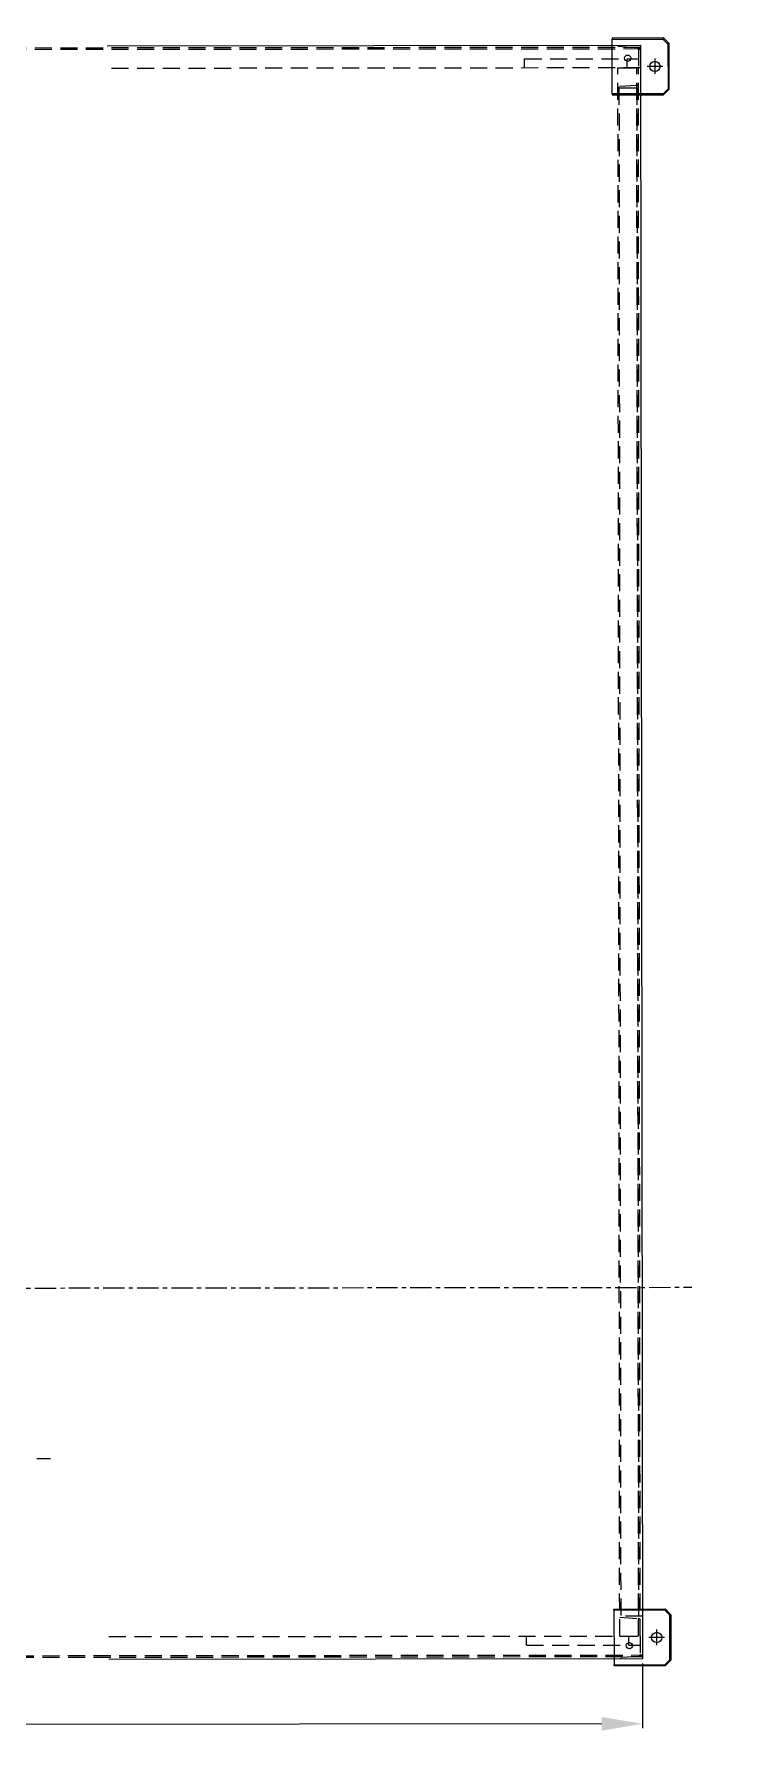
# Model space of a CAD drawing. Header units: feet. Extents: x -99009 to 3252343, y -11094690 to 9035152.
# Drawn here: x 2494953 to 2496201, y -1993479 to -1990450 of the extents above; entities that cross this region are included whole.
import ezdxf

# ---------------------------------------------------------------- set-up
doc = ezdxf.new("R2010")
doc.units = ezdxf.units.FT
doc.linetypes.add('CENTER', pattern=[2, 1.25, -0.25, 0.25, -0.25])
doc.linetypes.add('DASHED', pattern=[0.75, 0.5, -0.25])
doc.layers.add('1', color=1, linetype='Continuous')

# ---------------------------------------------------------------- blocks, each defined once
blk = doc.blocks.new('conveyor')
at = {"color": 8, "linetype": 'CENTER', "ltscale": 30}
blk.add_line((1731082.5, -1093235.9, 0), (1731082.5, -1089980.8, 0), dxfattribs=at)
at = {"color": 7, "linetype": 'Continuous', "lineweight": 15}
for p, q in [((1728896.6, -1090018.5, 0), (1728886.6, -1090028.5, 0)), ((1728886.6, -1090028.5, 0), (1728888.6, -1090029.3, 0)), ((1728886.6, -1090028.5, 0), (1728886.6, -1090118.5, 0)), ((1728888.6, -1090029.3, 0), (1728897.5, -1090020.5, 0)), ((1728888.6, -1090118.5, 0), (1728888.6, -1090029.3, 0)), ((1728976.6, -1090018.5, 0), (1728896.6, -1090018.5, 0)), ((1728896.6, -1090018.5, 0), (1728897.5, -1090020.5, 0)), ((1728897.5, -1090020.5, 0), (1728975.8, -1090020.5, 0)), ((1728976.6, -1090018.5, 0), (1728975.8, -1090020.5, 0)), ((1728975.8, -1090020.5, 0), (1728984.6, -1090029.3, 0)), ((1728986.6, -1090028.5, 0), (1728976.6, -1090018.5, 0)), ((1728986.6, -1090028.5, 0), (1728984.6, -1090029.3, 0)), ((1728984.6, -1090029.3, 0), (1728984.6, -1090118.5, 0)), ((1728986.6, -1090118.5, 0), (1728986.6, -1090028.5, 0)), ((1731647.9, -1090028.5, 0), (1731657.9, -1090018.5, 0)), ((1731647.9, -1090118.5, 0), (1731647.9, -1090028.5, 0)), ((1731647.9, -1090028.5, 0), (1731649.9, -1090029.3, 0)), ((1731658.8, -1090020.5, 0), (1731649.9, -1090029.3, 0)), ((1731649.9, -1090029.3, 0), (1731649.9, -1090118.5, 0)), ((1731657.9, -1090018.5, 0), (1731658.8, -1090020.5, 0)), ((1731657.9, -1090018.5, 0), (1731737.9, -1090018.5, 0)), ((1731737.1, -1090020.5, 0), (1731658.8, -1090020.5, 0)), ((1731737.9, -1090018.5, 0), (1731737.1, -1090020.5, 0)), ((1731745.9, -1090029.3, 0), (1731737.1, -1090020.5, 0)), ((1731737.9, -1090018.5, 0), (1731747.9, -1090028.5, 0)), ((1731747.9, -1090028.5, 0), (1731745.9, -1090029.3, 0)), ((1731745.9, -1090118.5, 0), (1731745.9, -1090029.3, 0)), ((1731747.9, -1090028.5, 0), (1731747.9, -1090118.5, 0)), ((1728899.1, -1090068.5, 0), (1731735.4, -1090068.5, 0)), ((1728899.1, -1091006.4, 0), (1728899.1, -1090068.5, 0)), ((1731735.4, -1090068.5, 0), (1731735.4, -1091006.4, 0)), ((1728886.6, -1090118.5, 0), (1728888.6, -1090118.5, 0)), ((1728984.6, -1090118.5, 0), (1728888.6, -1090118.5, 0)), ((1728984.6, -1090118.5, 0), (1728986.6, -1090118.5, 0)), ((1731649.9, -1090118.5, 0), (1731647.9, -1090118.5, 0)), ((1731649.9, -1090118.5, 0), (1731745.9, -1090118.5, 0)), ((1731747.9, -1090118.5, 0), (1731745.9, -1090118.5, 0))]:
    blk.add_line(p, q, dxfattribs=at)
at = {"color": 8, "linetype": 'CENTER', "ltscale": 2}
for p, q in [((1728936.6, -1090029.7, 0), (1728936.6, -1090057.2, 0)), ((1731697.9, -1090029.7, 0), (1731697.9, -1090057.2, 0)), ((1728922.9, -1090043.5, 0), (1728950.4, -1090043.5, 0)), ((1731711.7, -1090043.5, 0), (1731684.2, -1090043.5, 0))]:
    blk.add_line(p, q, dxfattribs=at)
at = {"color": 7, "linetype": 'DASHED', "lineweight": 0, "ltscale": 60}
for p, q in [((1728903.1, -1090068.5, 0), (1728903.1, -1093148.3, 0)), ((1728904.1, -1090072.5, 0), (1728904.1, -1090068.5, 0)), ((1728905.9, -1090068.5, 0), (1728905.9, -1093148.3, 0)), ((1728906, -1090072.5, 0), (1728906, -1090068.5, 0)), ((1728939.1, -1090108.5, 0), (1728939.1, -1090068.5, 0)), ((1728939.1, -1090068.5, 0), (1728939.1, -1091006.4, 0)), ((1728974.1, -1090106.7, 0), (1728974.1, -1090068.5, 0)), ((1731660.4, -1090068.5, 0), (1731660.4, -1090108.5, 0)), ((1731695.4, -1090108.5, 0), (1731695.4, -1090068.5, 0)), ((1731695.4, -1091006.4, 0), (1731695.4, -1090068.5, 0)), ((1731728.6, -1090072.5, 0), (1731728.6, -1090068.5, 0)), ((1731728.7, -1093148.3, 0), (1731728.7, -1090068.5, 0)), ((1731730.4, -1090072.5, 0), (1731730.4, -1090068.5, 0)), ((1731731.4, -1093148.3, 0), (1731731.4, -1090068.5, 0)), ((1728901.1, -1090108.5, 0), (1728903.5, -1090075.3, 0)), ((1728904.1, -1090072.5, 0), (1728906, -1090072.5, 0)), ((1728906, -1090072.5, 0), (1728939.1, -1090072.5, 0)), ((1728923.1, -1090092.5, 0), (1728923.1, -1090072.5, 0)), ((1728939.1, -1090092.5, 0), (1728923.1, -1090092.5, 0)), ((1728923.1, -1090272.5, 0), (1728923.1, -1090092.5, 0)), ((1731695.4, -1090072.5, 0), (1728939.1, -1090072.5, 0)), ((1731695.4, -1090075.3, 0), (1728939.1, -1090075.3, 0)), ((1728969.9, -1090075.3, 0), (1728972.1, -1090106.7, 0)), ((1728974.1, -1090075.3, 0), (1731660.4, -1090075.3, 0)), ((1731662.4, -1090108.5, 0), (1731664.8, -1090075.3, 0)), ((1731695.4, -1090072.5, 0), (1731728.6, -1090072.5, 0)), ((1731711.4, -1090092.5, 0), (1731695.4, -1090092.5, 0)), ((1731711.4, -1090092.5, 0), (1731711.4, -1090072.5, 0)), ((1731711.4, -1090272.5, 0), (1731711.4, -1090092.5, 0)), ((1731728.6, -1090072.5, 0), (1731730.4, -1090072.5, 0)), ((1731731.2, -1090075.3, 0), (1731733.4, -1090106.7, 0)), ((1728899.1, -1090108.5, 0), (1728901.1, -1090108.5, 0)), ((1731695.4, -1090108.5, 0), (1728939.1, -1090108.5, 0)), ((1728972.1, -1090106.7, 0), (1728974.1, -1090106.7, 0)), ((1728974.1, -1090106.7, 0), (1728974.1, -1090108.5, 0)), ((1728974.1, -1090106.7, 0), (1731660.4, -1090106.7, 0)), ((1731733.4, -1090106.7, 0), (1731735.4, -1090106.7, 0)), ((1728939.1, -1090272.5, 0), (1728923.1, -1090272.5, 0)), ((1731711.4, -1090272.5, 0), (1731695.4, -1090272.5, 0))]:
    blk.add_line(p, q, dxfattribs=at)
at = {"color": 1}
for p, q in [((1731743.4, -1090068.5), (1731857.6, -1090068.5)), ((1731849.6, -1090140.5), (1731849.6, -1091491.6))]:
    blk.add_line(p, q, dxfattribs=at)
at = {"color": 8, "linetype": 'CENTER', "ltscale": 100}
blk.add_line((1731382.3, -1092282.4, 0), (1731382.3, -1091108.7, 0), dxfattribs=at)
at = {"color": 7, "linetype": 'Continuous', "lineweight": 15}
for centre, radius in [((1728936.6, -1090043.5, 0), 9), ((1731697.9, -1090043.5, 0), 9), ((1728922.1, -1090091.5, 0), 5.5), ((1731712.4, -1090091.5, 0), 5.5)]:
    blk.add_circle(centre, radius, dxfattribs=at)
at = {"color": 7, "linetype": 'DASHED', "lineweight": 0, "ltscale": 60}
for centre, start, end in [((1728906.5, -1090075.5, 0), 90, 176), ((1728967, -1090075.5, 0), 4, 90), ((1731667.8, -1090075.5, 0), 90, 176), ((1731728.3, -1090075.5, 0), 4, 90)]:
    blk.add_arc(centre, 3, start, end, dxfattribs=at)
at = {"color": 1}
blk.add_solid([(1731861.6, -1090140.5), (1731837.6, -1090140.5), (1731849.6, -1090068.5)], dxfattribs=at)

msp = doc.modelspace()

# ---------------------------------------------------------------- linework, layer by layer
at = {"layer": '1'}
msp.add_arc((2520410.24778, -1978395.99612), 100000, 84.1346387202, 194.3871675539, dxfattribs=at)

# ---------------------------------------------------------------- block references
at = {"color": 3, "rotation": 270.0650517140735}
msp.add_blockref('conveyor', (3584123.10414, -260333.11416, 0), dxfattribs=at)

doc.saveas('drawing.dxf')
